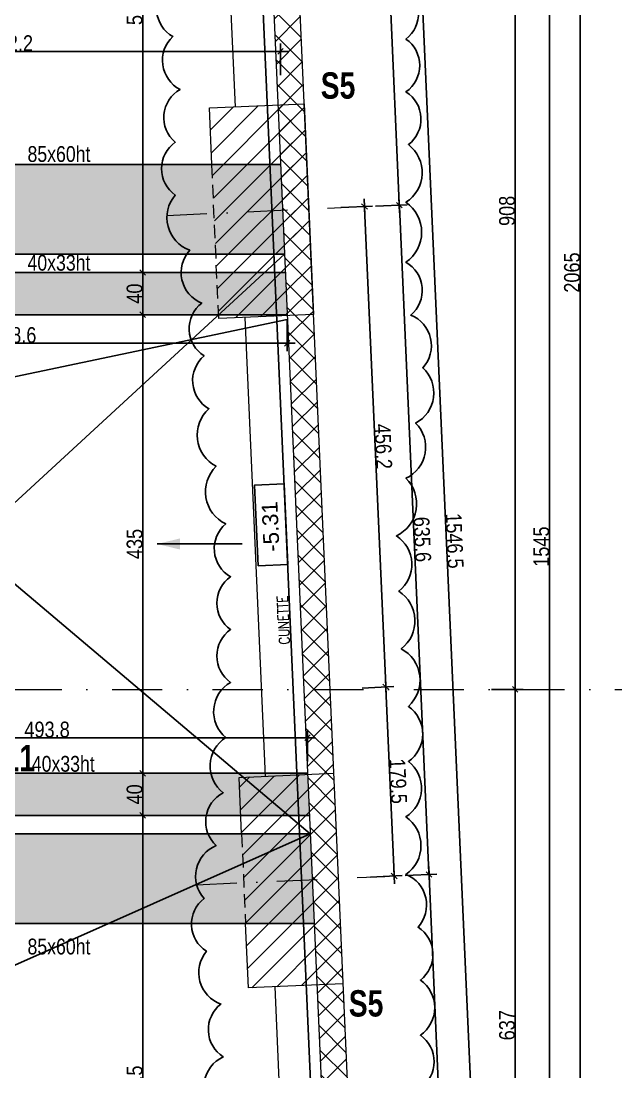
# Model space of a CAD drawing. Header units: centimetres. Extents: x 16433 to 114398, y -50094 to -12305.
# Drawn here: x 58083 to 58652, y -20513 to -19516 of the extents above; entities that cross this region are included whole.
import ezdxf
from ezdxf.enums import TextEntityAlignment as Align

# ---------------------------------------------------------------- set-up
doc = ezdxf.new("R2010")
doc.units = ezdxf.units.CM
doc.header["$LTSCALE"] = 0.5
for name, pattern in [('CACHEX2', [19.05, 12.7, -6.35]), ('TIRETPT2', [12.7, 6.35, -3.175, 0, -3.175]), ('TIRETPTX2', [50.8, 25.4, -12.7, 0, -12.7])]:
    doc.linetypes.add(name, pattern=pattern)
doc.layers.get('DEFPOINTS').update_dxf_attribs({"linetype": 'CONTINUOUS'})
for name, color, linetype in [('01_cote_gen', 4, 'CONTINUOUS'), ('01_linteaux', 2, 'CONTINUOUS'), ('01_poch_BN', 9, 'CONTINUOUS'), ('01_poch_murs', 253, 'CONTINUOUS'), ('01_poch_Semelles', 253, 'CONTINUOUS'), ('01_texte', 230, 'CONTINUOUS'), ('AA_COTES', 2, 'CONTINUOUS')]:
    doc.layers.add(name, color=color, linetype=linetype)
for name, color, linetype, lineweight in [('01_murs_coup', 5, 'CONTINUOUS', 60), ('01_sem', 42, 'CONTINUOUS', 15), ('01_tram_axes', 2, 'TIRETPTX2', 9)]:
    doc.layers.add(name, color=color, linetype=linetype, lineweight=lineweight)
doc.styles.add('ARIAL', font='arial.ttf')
doc.styles.add('impact', font='impact.ttf')
doc.styles.add('MATTE_TXT', font='arial.ttf')
doc.styles.add('SIMPLEX1', font='SIMPLEX.shx', dxfattribs={"width": 0.8, "height": 10})
doc.styles.add('STYLE2', font='ARIALN.TTF')
doc.dimstyles.new('JB50', dxfattribs={"dimscale": 0.1, "dimtxt": 150, "dimasz": 15, "dimexe": 0.1, "dimexo": 0.1, "dimgap": 0.09, "dimtad": 1, "dimdec": 1, "dimdsep": 46, "dimtxsty": 'STYLE2', "dimblk1": 'BOND_G', "dimblk2": 'BOND_D', "dimsah": 1, "dimcen": 1.5, "dimdle": 0.01, "dimse1": 1, "dimse2": 1, "dimclrd": 4, "dimclre": 2, "dimclrt": 6, "dimazin": 2, "dimtfac": 2.333333, "dimtdec": 1, "dimtix": 1, "dimtmove": 2, "dimatfit": 3, "dimldrblk": 'BOND_G', "dimfxl": 1, "dimtolj": 1, "dimtzin": 0, "dimarcsym": 0})

# ---------------------------------------------------------------- blocks, each defined once
blk = doc.blocks.new('BOND_G')
at = {"layer": 'AA_COTES', "color": 0}
for p, q in [((0, -5), (0, 15)), ((5, 0), (-5, 0)), ((1.77, 1.77), (-1.77, -1.77))]:
    blk.add_line(p, q, dxfattribs=at)
blk = doc.blocks.new('BOND_D')
at = {"layer": 'AA_COTES', "color": 0}
for p, q in [((5, 0), (-5, 0)), ((-1.77, -1.77), (1.77, 1.77)), ((0, 5), (0, -15))]:
    blk.add_line(p, q, dxfattribs=at)
blk = doc.blocks.new('*D974')
at = {"layer": '01_cote_gen', "color": 4, "lineweight": -2, "transparency": 16777216}
blk.add_line((58428.71, -20148.88), (58436.53, -20325.17), dxfattribs=at)
at = {"layer": 'DEFPOINTS', "color": 0, "transparency": 16777216}
for p in [(58375.84, -20149.72), (58436.59, -20326.67), (58383.79, -20329.01)]:
    blk.add_point(p, dxfattribs=at)
at = {"layer": '01_cote_gen', "color": 4, "lineweight": -2, "transparency": 16777216, "xscale": 1.5, "yscale": 1.5, "zscale": 1.5}
for name, p, rotation in [('BOND_G', (58428.65, -20147.38), 92.5388837530388), ('BOND_D', (58436.59, -20326.67), 272.5388837530389)]:
    blk.add_blockref(name, p, dxfattribs=dict(at, rotation=rotation))
at = {"layer": '01_cote_gen', "color": 6, "transparency": 16777216, "insert": (58440.28, -20236.69), "char_height": 15, "attachment_point": 5, "rotation": 272.53888, "style": 'STYLE2'}
blk.add_mtext('\\A1;179.5', dxfattribs=at)
blk = doc.blocks.new('*D975')
at = {"layer": '01_cote_gen', "color": 4, "lineweight": -2, "transparency": 16777216}
blk.add_line((58408.5, -19693.16), (58428.58, -20145.88), dxfattribs=at)
at = {"layer": 'DEFPOINTS', "color": 0, "transparency": 16777216}
for p in [(58355.63, -19694.01), (58428.65, -20147.38), (58375.84, -20149.72)]:
    blk.add_point(p, dxfattribs=at)
at = {"layer": '01_cote_gen', "color": 4, "lineweight": -2, "transparency": 16777216, "xscale": 1.5, "yscale": 1.5, "zscale": 1.5}
for name, p, rotation in [('BOND_G', (58408.44, -19691.67), 92.53887108348788), ('BOND_D', (58428.65, -20147.38), 272.5388710834878)]:
    blk.add_blockref(name, p, dxfattribs=dict(at, rotation=rotation))
at = {"layer": '01_cote_gen', "color": 6, "transparency": 16777216, "insert": (58426.2, -19919.19), "char_height": 15, "attachment_point": 5, "rotation": 272.53887, "style": 'STYLE2'}
blk.add_mtext('\\A1;456.2', dxfattribs=at)
blk = doc.blocks.new('*D976')
at = {"layer": '01_cote_gen', "color": 4, "lineweight": -2, "transparency": 16777216}
blk.add_line((58441.46, -19691.7), (58469.48, -20323.71), dxfattribs=at)
at = {"layer": 'DEFPOINTS', "color": 0, "transparency": 16777216}
for p in [(58355.63, -19694.01), (58469.55, -20325.21), (58383.79, -20329.01)]:
    blk.add_point(p, dxfattribs=at)
at = {"layer": '01_cote_gen', "color": 4, "lineweight": -2, "transparency": 16777216, "xscale": 1.5, "yscale": 1.5, "zscale": 1.5}
for name, p, rotation in [('BOND_G', (58441.39, -19690.21), 92.53888375303768), ('BOND_D', (58469.55, -20325.21), 272.5388837530377)]:
    blk.add_blockref(name, p, dxfattribs=dict(at, rotation=rotation))
at = {"layer": '01_cote_gen', "color": 6, "transparency": 16777216, "insert": (58463.13, -20007.37), "char_height": 15, "attachment_point": 5, "rotation": 272.53888, "style": 'STYLE2'}
blk.add_mtext('\\A1;635.6', dxfattribs=at)
blk = doc.blocks.new('*D977')
at = {"layer": '01_cote_gen', "color": 4, "lineweight": -2, "transparency": 16777216}
blk.add_line((58421.41, -19239.43), (58441.33, -19688.71), dxfattribs=at)
at = {"layer": 'DEFPOINTS', "color": 0, "transparency": 16777216}
for p in [(58335.58, -19241.73), (58355.63, -19694.01), (58441.39, -19690.21)]:
    blk.add_point(p, dxfattribs=at)
at = {"layer": '01_cote_gen', "color": 4, "lineweight": -2, "transparency": 16777216, "xscale": 1.5, "yscale": 1.5, "zscale": 1.5}
for name, p, rotation in [('BOND_G', (58421.34, -19237.93), 92.53889651896847), ('BOND_D', (58441.39, -19690.21), 272.5388965189684)]:
    blk.add_blockref(name, p, dxfattribs=dict(at, rotation=rotation))
at = {"layer": '01_cote_gen', "color": 6, "transparency": 16777216, "insert": (58439.03, -19463.73), "char_height": 15, "attachment_point": 5, "rotation": 272.5389, "style": 'STYLE2'}
blk.add_mtext('\\A1;452.7', dxfattribs=at)
blk = doc.blocks.new('*D978')
at = {"layer": '01_cote_gen', "color": 4, "lineweight": -2, "transparency": 16777216}
blk.add_line((58469.62, -20326.7), (58489.78, -20781.42), dxfattribs=at)
at = {"layer": 'DEFPOINTS', "color": 0, "transparency": 16777216}
for p in [(58383.79, -20329.01), (58489.85, -20782.92), (58404.09, -20786.72)]:
    blk.add_point(p, dxfattribs=at)
at = {"layer": '01_cote_gen', "color": 4, "lineweight": -2, "transparency": 16777216, "xscale": 1.5, "yscale": 1.5, "zscale": 1.5}
for name, p, rotation in [('BOND_G', (58469.55, -20325.21), 92.53888375313946), ('BOND_D', (58489.85, -20782.92), 272.5388837531395)]:
    blk.add_blockref(name, p, dxfattribs=dict(at, rotation=rotation))
at = {"layer": '01_cote_gen', "color": 6, "transparency": 16777216, "insert": (58487.36, -20553.72), "char_height": 15, "attachment_point": 5, "rotation": 272.53888, "style": 'STYLE2'}
blk.add_mtext('\\A1;458.2', dxfattribs=at)
blk = doc.blocks.new('*D979')
at = {"layer": '01_cote_gen', "color": 4, "lineweight": -2, "transparency": 16777216}
blk.add_line((58451.88, -19238.08), (58520.25, -20780.07), dxfattribs=at)
at = {"layer": 'DEFPOINTS', "color": 0, "transparency": 16777216}
for p in [(58335.58, -19241.73), (58520.32, -20781.57), (58404.09, -20786.72)]:
    blk.add_point(p, dxfattribs=at)
at = {"layer": '01_cote_gen', "color": 4, "lineweight": -2, "transparency": 16777216, "xscale": 1.5, "yscale": 1.5, "zscale": 1.5}
for name, p, rotation in [('BOND_G', (58451.81, -19236.58), 92.5388837530369), ('BOND_D', (58520.32, -20781.57), 272.5388837530369)]:
    blk.add_blockref(name, p, dxfattribs=dict(at, rotation=rotation))
at = {"layer": '01_cote_gen', "color": 6, "transparency": 16777216, "insert": (58493.73, -20008.73), "char_height": 15, "attachment_point": 5, "rotation": 272.53888, "style": 'STYLE2'}
blk.add_mtext('\\A1;1546.5', dxfattribs=at)
blk = doc.blocks.new('*D980')
at = {"layer": '01_cote_gen', "color": 4, "lineweight": -2, "transparency": 16777216}
blk.add_line((58551.25, -20151.22), (58551.25, -20785.22), dxfattribs=at)
at = {"layer": 'DEFPOINTS', "color": 0, "transparency": 16777216}
for p in [(58568.95, -20149.72), (58404.09, -20786.72), (58551.25, -20786.72)]:
    blk.add_point(p, dxfattribs=at)
at = {"layer": '01_cote_gen', "color": 4, "lineweight": -2, "transparency": 16777216, "xscale": 1.5, "yscale": 1.5, "zscale": 1.5}
for name, p, rotation in [('BOND_G', (58551.25, -20149.72), 90), ('BOND_D', (58551.25, -20786.72), 270)]:
    blk.add_blockref(name, p, dxfattribs=dict(at, rotation=rotation))
at = {"layer": '01_cote_gen', "color": 6, "transparency": 16777216, "insert": (58543.58, -20468.22), "char_height": 15, "attachment_point": 5, "rotation": 90, "style": 'STYLE2'}
blk.add_mtext('\\A1;637', dxfattribs=at)
blk = doc.blocks.new('*D981')
at = {"layer": '01_cote_gen', "color": 4, "lineweight": -2, "transparency": 16777216}
blk.add_line((58551.25, -19243.23), (58551.25, -20148.22), dxfattribs=at)
at = {"layer": 'DEFPOINTS', "color": 0, "transparency": 16777216}
for p in [(58335.58, -19241.73), (58528.75, -20149.72), (58551.25, -20149.72)]:
    blk.add_point(p, dxfattribs=at)
at = {"layer": '01_cote_gen', "color": 4, "lineweight": -2, "transparency": 16777216, "xscale": 1.5, "yscale": 1.5, "zscale": 1.5}
for name, p, rotation in [('BOND_G', (58551.25, -19241.73), 90), ('BOND_D', (58551.25, -20149.72), 270)]:
    blk.add_blockref(name, p, dxfattribs=dict(at, rotation=rotation))
at = {"layer": '01_cote_gen', "color": 6, "transparency": 16777216, "insert": (58543.58, -19695.73), "char_height": 15, "attachment_point": 5, "rotation": 90, "style": 'STYLE2'}
blk.add_mtext('\\A1;908', dxfattribs=at)
blk = doc.blocks.new('*D982')
at = {"layer": '01_cote_gen', "color": 4, "lineweight": -2, "transparency": 16777216}
blk.add_line((58583.74, -19243.23), (58583.74, -20785.22), dxfattribs=at)
at = {"layer": 'DEFPOINTS', "color": 0, "transparency": 16777216}
for p in [(58528.75, -19241.73), (58558.75, -20786.72), (58583.74, -20786.72)]:
    blk.add_point(p, dxfattribs=at)
at = {"layer": '01_cote_gen', "color": 4, "lineweight": -2, "transparency": 16777216, "xscale": 1.5, "yscale": 1.5, "zscale": 1.5}
for name, p, rotation in [('BOND_G', (58583.74, -19241.73), 90), ('BOND_D', (58583.74, -20786.72), 270)]:
    blk.add_blockref(name, p, dxfattribs=dict(at, rotation=rotation))
at = {"layer": '01_cote_gen', "color": 6, "transparency": 16777216, "insert": (58576.07, -20014.23), "char_height": 15, "attachment_point": 5, "rotation": 90, "style": 'STYLE2'}
blk.add_mtext('\\A1;1545', dxfattribs=at)
blk = doc.blocks.new('*D998')
at = {"layer": '01_cote_gen', "color": 4, "lineweight": -2, "transparency": 16777216}
blk.add_line((58198.14, -19243.23), (58198.14, -19752.73), dxfattribs=at)
at = {"layer": 'DEFPOINTS', "color": 0, "transparency": 16777216}
for p in [(58175.35, -19241.73), (58175.35, -19754.23), (58198.14, -19754.23)]:
    blk.add_point(p, dxfattribs=at)
at = {"layer": '01_cote_gen', "color": 4, "lineweight": -2, "transparency": 16777216, "xscale": 1.5, "yscale": 1.5, "zscale": 1.5}
for name, p, rotation in [('BOND_G', (58198.14, -19241.73), 90), ('BOND_D', (58198.14, -19754.23), 270)]:
    blk.add_blockref(name, p, dxfattribs=dict(at, rotation=rotation))
at = {"layer": '01_cote_gen', "color": 6, "transparency": 16777216, "insert": (58190.47, -19497.98), "char_height": 15, "attachment_point": 5, "rotation": 90, "style": 'STYLE2'}
blk.add_mtext('\\A1;512.5', dxfattribs=at)
blk = doc.blocks.new('*D999')
at = {"layer": '01_cote_gen', "color": 4, "lineweight": -2, "transparency": 16777216}
blk.add_line((58198.14, -19755.73), (58198.14, -19792.73), dxfattribs=at)
at = {"layer": 'DEFPOINTS', "color": 0, "transparency": 16777216}
for p in [(58190.64, -19754.23), (58184.27, -19794.23), (58198.14, -19794.23)]:
    blk.add_point(p, dxfattribs=at)
at = {"layer": '01_cote_gen', "color": 4, "lineweight": -2, "transparency": 16777216, "xscale": 1.5, "yscale": 1.5, "zscale": 1.5}
for name, p, rotation in [('BOND_G', (58198.14, -19754.23), 90), ('BOND_D', (58198.14, -19794.23), 270)]:
    blk.add_blockref(name, p, dxfattribs=dict(at, rotation=rotation))
at = {"layer": '01_cote_gen', "color": 6, "transparency": 16777216, "insert": (58190.47, -19774.23), "char_height": 15, "attachment_point": 5, "rotation": 90, "style": 'STYLE2'}
blk.add_mtext('\\A1;40', dxfattribs=at)
blk = doc.blocks.new('*D1000')
at = {"layer": '01_cote_gen', "color": 4, "lineweight": -2, "transparency": 16777216}
blk.add_line((58198.14, -19795.73), (58198.14, -20227.73), dxfattribs=at)
at = {"layer": 'DEFPOINTS', "color": 0, "transparency": 16777216}
for p in [(58156.98, -19794.23), (58156.98, -20229.23), (58198.14, -20229.23)]:
    blk.add_point(p, dxfattribs=at)
at = {"layer": '01_cote_gen', "color": 4, "lineweight": -2, "transparency": 16777216, "xscale": 1.5, "yscale": 1.5, "zscale": 1.5}
for name, p, rotation in [('BOND_G', (58198.14, -19794.23), 90), ('BOND_D', (58198.14, -20229.23), 270)]:
    blk.add_blockref(name, p, dxfattribs=dict(at, rotation=rotation))
at = {"layer": '01_cote_gen', "color": 6, "transparency": 16777216, "insert": (58190.47, -20011.73), "char_height": 15, "attachment_point": 5, "rotation": 90, "style": 'STYLE2'}
blk.add_mtext('\\A1;435', dxfattribs=at)
blk = doc.blocks.new('*D1001')
at = {"layer": '01_cote_gen', "color": 4, "lineweight": -2, "transparency": 16777216}
blk.add_line((58198.14, -20230.73), (58198.14, -20267.73), dxfattribs=at)
at = {"layer": 'DEFPOINTS', "color": 0, "transparency": 16777216}
for p in [(58154.37, -20229.23), (58154.37, -20269.23), (58198.14, -20269.23)]:
    blk.add_point(p, dxfattribs=at)
at = {"layer": '01_cote_gen', "color": 4, "lineweight": -2, "transparency": 16777216, "xscale": 1.5, "yscale": 1.5, "zscale": 1.5}
for name, p, rotation in [('BOND_G', (58198.14, -20229.23), 90), ('BOND_D', (58198.14, -20269.23), 270)]:
    blk.add_blockref(name, p, dxfattribs=dict(at, rotation=rotation))
at = {"layer": '01_cote_gen', "color": 6, "transparency": 16777216, "insert": (58190.47, -20249.23), "char_height": 15, "attachment_point": 5, "rotation": 90, "style": 'STYLE2'}
blk.add_mtext('\\A1;40', dxfattribs=at)
blk = doc.blocks.new('*D1002')
at = {"layer": '01_cote_gen', "color": 4, "lineweight": -2, "transparency": 16777216}
blk.add_line((58198.14, -20270.73), (58198.14, -20785.23), dxfattribs=at)
at = {"layer": 'DEFPOINTS', "color": 0, "transparency": 16777216}
for p in [(58138.36, -20269.23), (58198.14, -20786.73), (58217.45, -20786.73)]:
    blk.add_point(p, dxfattribs=at)
at = {"layer": '01_cote_gen', "color": 4, "lineweight": -2, "transparency": 16777216, "xscale": 1.5, "yscale": 1.5, "zscale": 1.5}
for name, p, rotation in [('BOND_G', (58198.14, -20269.23), 90), ('BOND_D', (58198.14, -20786.73), 270)]:
    blk.add_blockref(name, p, dxfattribs=dict(at, rotation=rotation))
at = {"layer": '01_cote_gen', "color": 6, "transparency": 16777216, "insert": (58190.47, -20527.98), "char_height": 15, "attachment_point": 5, "rotation": 90, "style": 'STYLE2'}
blk.add_mtext('\\A1;517.5', dxfattribs=at)
blk = doc.blocks.new('*D1009')
at = {"layer": '01_cote_gen', "color": 4, "lineweight": -2, "transparency": 16777216}
blk.add_line((57818.03, -19544.44), (58327.23, -19544.44), dxfattribs=at)
at = {"layer": 'DEFPOINTS', "color": 0, "transparency": 16777216}
for p in [(58328.73, -19544.44), (57816.53, -19551.94), (58328.73, -19626.97)]:
    blk.add_point(p, dxfattribs=at)
at = {"layer": '01_cote_gen', "color": 4, "lineweight": -2, "transparency": 16777216, "xscale": 1.5, "yscale": 1.5, "zscale": 1.5, "rotation": 180}
blk.add_blockref('BOND_G', (57816.53, -19544.44), dxfattribs=at)
at = {"layer": '01_cote_gen', "color": 4, "lineweight": -2, "transparency": 16777216, "xscale": 1.5, "yscale": 1.5, "zscale": 1.5}
blk.add_blockref('BOND_D', (58328.73, -19544.44), dxfattribs=at)
at = {"layer": '01_cote_gen', "color": 6, "transparency": 16777216, "insert": (58072.63, -19536.77), "char_height": 15, "attachment_point": 5, "style": 'STYLE2'}
blk.add_mtext('\\A1;512.2', dxfattribs=at)
blk = doc.blocks.new('*D1019')
at = {"layer": '01_cote_gen', "color": 4, "lineweight": -2, "transparency": 16777216}
blk.add_line((57862.03, -20195.52), (58352.84, -20195.52), dxfattribs=at)
at = {"layer": 'DEFPOINTS', "color": 0, "transparency": 16777216}
for p in [(58354.34, -20195.52), (58354.34, -20214.57), (57860.53, -20272.92)]:
    blk.add_point(p, dxfattribs=at)
at = {"layer": '01_cote_gen', "color": 4, "lineweight": -2, "transparency": 16777216, "xscale": 1.5, "yscale": 1.5, "zscale": 1.5, "rotation": 180}
blk.add_blockref('BOND_G', (57860.53, -20195.52), dxfattribs=at)
at = {"layer": '01_cote_gen', "color": 4, "lineweight": -2, "transparency": 16777216, "xscale": 1.5, "yscale": 1.5, "zscale": 1.5}
blk.add_blockref('BOND_D', (58354.34, -20195.52), dxfattribs=at)
at = {"layer": '01_cote_gen', "color": 6, "transparency": 16777216, "insert": (58107.44, -20187.85), "char_height": 15, "attachment_point": 5, "style": 'STYLE2'}
blk.add_mtext('\\A1;493.8', dxfattribs=at)
blk = doc.blocks.new('*D1020')
at = {"layer": '01_cote_gen', "color": 4, "lineweight": -2, "transparency": 16777216}
blk.add_line((58333.59, -19821.29), (57818.03, -19821.29), dxfattribs=at)
at = {"layer": 'DEFPOINTS', "color": 0, "transparency": 16777216}
for p in [(57816.53, -19736.73), (58335.09, -19795.02), (57816.53, -19821.29)]:
    blk.add_point(p, dxfattribs=at)
at = {"layer": '01_cote_gen', "color": 4, "lineweight": -2, "transparency": 16777216, "xscale": 1.5, "yscale": 1.5, "zscale": 1.5, "rotation": 180}
blk.add_blockref('BOND_D', (57816.53, -19821.29), dxfattribs=at)
at = {"layer": '01_cote_gen', "color": 4, "lineweight": -2, "transparency": 16777216, "xscale": 1.5, "yscale": 1.5, "zscale": 1.5}
blk.add_blockref('BOND_G', (58335.09, -19821.29), dxfattribs=at)
at = {"layer": '01_cote_gen', "color": 6, "transparency": 16777216, "insert": (58075.81, -19813.62), "char_height": 15, "attachment_point": 5, "style": 'STYLE2'}
blk.add_mtext('\\A1;518.6', dxfattribs=at)
blk = doc.blocks.new('*D1045')
at = {"layer": '01_cote_gen', "color": 4, "lineweight": -2, "transparency": 16777216}
blk.add_line((58612.84, -18723.23), (58612.84, -20785.22), dxfattribs=at)
at = {"layer": 'DEFPOINTS', "color": 0, "transparency": 16777216}
for p in [(58561.24, -18721.73), (58528.75, -20786.72), (58612.84, -20786.72)]:
    blk.add_point(p, dxfattribs=at)
at = {"layer": '01_cote_gen', "color": 4, "lineweight": -2, "transparency": 16777216, "xscale": 1.5, "yscale": 1.5, "zscale": 1.5}
for name, p, rotation in [('BOND_G', (58612.84, -18721.73), 90), ('BOND_D', (58612.84, -20786.72), 270)]:
    blk.add_blockref(name, p, dxfattribs=dict(at, rotation=rotation))
at = {"layer": '01_cote_gen', "color": 6, "transparency": 16777216, "insert": (58605.17, -19754.23), "char_height": 15, "attachment_point": 5, "rotation": 90, "style": 'STYLE2'}
blk.add_mtext('\\A1;2065', dxfattribs=at)

msp = doc.modelspace()

# ---------------------------------------------------------------- hatches: boundary and pattern name
at = {"layer": '01_poch_BN'}
h = msp.add_hatch(color=256, dxfattribs=at)
h.dxf.hatch_style = 1
h.paths.add_polyline_path([(58328.735, -19651.727), (57816.533, -19651.731), (57816.533, -19736.727), (58332.504, -19736.727)])
h.paths.add_polyline_path([(58333.28, -19754.229), (57805.533, -19754.229), (57805.533, -19794.229), (58335.054, -19794.229)])
h = msp.add_hatch(color=256, dxfattribs=at)
h.dxf.hatch_style = 1
h.paths.add_polyline_path([(57497.532, -20229.229), (57235.532, -20229.229), (57235.532, -20269.229), (57486.532, -20269.229), (57486.532, -20261.731), (57497.532, -20261.731)])
h.paths.add_polyline_path([(57849.532, -20229.229), (57497.532, -20229.229), (57497.532, -20261.731), (57508.532, -20261.731), (57508.532, -20269.229), (57849.532, -20269.229)])
h.paths.add_polyline_path([(58354.342, -20229.229), (57849.532, -20229.229), (57849.532, -20269.229), (58356.116, -20269.229)])
h.paths.add_polyline_path([(58356.892, -20286.731), (57861.381, -20286.731), (57860.532, -20287.58), (57860.532, -20371.727), (58360.661, -20371.727)])
at = {"layer": '01_poch_murs'}
h = msp.add_hatch(dxfattribs=at)
h.set_pattern_fill('ANSI37', color=256, scale=5)
h.paths.add_polyline_path([(58335.58, -19241.731), (58310.556, -19241.731), (58311.443, -19261.731), (58350.817, -20149.725), (58375.842, -20149.725)])
h.paths.add_polyline_path([(58375.842, -20149.725), (58350.817, -20149.725), (58378.175, -20766.724), (58379.062, -20786.724), (58404.087, -20786.724)])
at = {"layer": '01_poch_Semelles', "linetype": 'CACHEX2', "ltscale": 2}
h = msp.add_hatch(dxfattribs=at)
h.set_pattern_fill('ANSI31', color=256, scale=5)
h.paths.add_polyline_path([(58316.239, -19595.656), (58261.293, -19598.093), (58263.672, -19651.728), (58318.726, -19651.727)])
h.paths.add_polyline_path([(58326.23, -19595.213), (58316.239, -19595.656), (58318.726, -19651.727), (58328.735, -19651.727)])
h.paths.add_polyline_path([(58351.205, -19594.106), (58326.23, -19595.213), (58328.735, -19651.727), (58330.659, -19695.115), (58355.635, -19694.008)])
h.paths.add_polyline_path([(58318.726, -19651.727), (58263.672, -19651.728), (58265.723, -19697.994), (58320.669, -19695.558)])
h.paths.add_polyline_path([(58328.735, -19651.727), (58318.726, -19651.727), (58320.669, -19695.558), (58330.659, -19695.115)])
h.paths.add_polyline_path([(58320.669, -19695.558), (58265.723, -19697.994), (58267.441, -19736.727), (58322.495, -19736.727)])
h.paths.add_polyline_path([(58322.887, -19745.588), (58320.669, -19695.558), (58330.659, -19695.115), (58332.504, -19736.727), (58332.502, -19736.727)])
h.paths.add_polyline_path([(58355.635, -19694.008), (58330.659, -19695.115), (58332.504, -19736.727), (58335.089, -19795.017), (58360.064, -19793.91)])
h.paths.add_polyline_path([(58332.502, -19736.727), (58322.495, -19736.727), (58322.887, -19745.588)], flags=17)
h.paths.add_polyline_path([(58322.887, -19745.588), (58322.495, -19736.727), (58267.441, -19736.727), (58268.217, -19754.229), (58313.51, -19754.229)])
h.paths.add_polyline_path([(58332.504, -19736.727), (58332.502, -19736.727), (58322.887, -19745.588), (58323.271, -19754.229), (58333.28, -19754.229)])
h.paths.add_polyline_path([(58322.887, -19745.588), (58313.51, -19754.229), (58323.271, -19754.229)])
h.paths.add_polyline_path([(58323.271, -19754.229), (58313.51, -19754.229), (58270.104, -19794.229), (58325.044, -19794.229)])
h.paths.add_polyline_path([(58313.51, -19754.229), (58268.217, -19754.229), (58269.99, -19794.229), (58270.104, -19794.229)])
h.paths.add_polyline_path([(58333.28, -19754.229), (58323.271, -19754.229), (58325.044, -19794.229), (58335.054, -19794.229)])
h.paths.add_polyline_path([(58325.099, -19795.46), (58325.044, -19794.229), (58270.104, -19794.229), (58269.995, -19794.33), (58270.153, -19797.896)])
h = msp.add_hatch(dxfattribs=at)
h.set_pattern_fill('ANSI31', color=256, scale=5)
h.paths.add_polyline_path([(58293.283, -20232.923), (58289.45, -20233.093), (58291.052, -20269.229), (58336.201, -20269.229)])
h.paths.add_polyline_path([(58344.396, -20230.656), (58293.283, -20232.923), (58336.201, -20269.229), (58346.106, -20269.229)])
h.paths.add_polyline_path([(58354.386, -20230.213), (58344.396, -20230.656), (58346.106, -20269.229), (58356.116, -20269.229)])
h.paths.add_polyline_path([(58379.361, -20229.106), (58354.386, -20230.213), (58356.116, -20269.229), (58358.816, -20330.115), (58383.791, -20329.008)], flags=17)
h.paths.add_polyline_path([(58356.89, -20286.731), (58347.076, -20291.09), (58346.492, -20277.935), (58336.201, -20269.229), (58356.116, -20269.229), (58356.892, -20286.733)])
h.paths.add_polyline_path([(58346.492, -20277.935), (58346.882, -20286.731), (58356.89, -20286.731)], flags=17)
h.paths.add_polyline_path([(58346.492, -20277.935), (58336.201, -20269.229), (58291.052, -20269.229), (58291.828, -20286.731), (58346.882, -20286.731)])
h.paths.add_polyline_path([(58347.076, -20291.09), (58346.882, -20286.731), (58291.828, -20286.731), (58293.085, -20315.068)])
h.paths.add_polyline_path([(58347.076, -20291.09), (58293.085, -20315.068), (58293.88, -20332.994), (58348.826, -20330.558)])
h.paths.add_polyline_path([(58356.892, -20286.733), (58356.89, -20286.731), (58347.076, -20291.09), (58348.826, -20330.558), (58358.816, -20330.115)])
h.paths.add_polyline_path([(58379.361, -20229.106), (58354.386, -20230.213), (58356.116, -20269.229), (58356.892, -20286.733), (58358.816, -20330.115), (58383.791, -20329.008)], flags=17)
h.paths.add_polyline_path([(58383.791, -20329.008), (58358.816, -20330.115), (58363.245, -20430.017), (58388.221, -20428.91)])
h.paths.add_polyline_path([(58358.816, -20330.115), (58348.826, -20330.558), (58350.651, -20371.727), (58360.661, -20371.727)])
h.paths.add_polyline_path([(58360.661, -20371.727), (58350.651, -20371.727), (58353.255, -20430.46), (58363.245, -20430.017)])
h.paths.add_polyline_path([(58350.651, -20371.727), (58295.597, -20371.727), (58298.31, -20432.896), (58353.255, -20430.46)])
h.paths.add_polyline_path([(58348.826, -20330.558), (58293.88, -20332.994), (58295.597, -20371.727), (58350.651, -20371.727)])
h = msp.add_hatch(dxfattribs=at)
h.set_pattern_fill('ANSI31', color=256, scale=5)
h.paths.add_polyline_path([(58379.361, -20229.106), (58354.386, -20230.213), (58358.816, -20330.115), (58383.791, -20329.008)])

# ---------------------------------------------------------------- linework, layer by layer
at = {"layer": '01_linteaux'}
for p, q in [((57816.533, -19651.731), (58328.733, -19651.727)), ((57816.533, -19736.727), (58332.502, -19736.727)), ((58333.278, -19754.229), (56307.533, -19754.229)), ((58335.052, -19794.229), (56307.533, -19794.229)), ((57235.532, -20229.229), (58354.34, -20229.229)), ((57508.532, -20269.229), (58356.116, -20269.229)), ((57860.532, -20286.731), (58356.89, -20286.731)), ((57860.532, -20371.727), (58360.659, -20371.727))]:
    msp.add_line(p, q, dxfattribs=at)
at = {"layer": '01_murs_coup', "linetype": 'Continuous', "lineweight": 0}
for p, q in [((58404.087, -20786.724), (58335.58, -19241.731)), ((58311.443, -19261.731), (58378.175, -20766.724))]:
    msp.add_line(p, q, dxfattribs=at)
at = {"layer": '01_murs_coup', "linetype": 'TIRETPT2', "lineweight": 0, "ltscale": 15}
msp.add_line((57215.532, -20149.725), (58652.48, -20149.725), dxfattribs=at)
at = {"layer": '01_poch_murs'}
msp.add_line((57611.624, -19951.027), (58335.089, -19798.786), dxfattribs=at)
at = {"layer": '01_sem', "linetype": 'Continuous', "lineweight": 0}
for p, q in [((58272.879, -19306.731), (58285.749, -19596.985)), ((58314.425, -20231.985), (58295.128, -19796.789)), ((58323.265, -20431.767), (58336.122, -20721.725))]:
    msp.add_line(p, q, dxfattribs=at)
at = {"layer": '01_sem', "linetype": 'CACHEX2', "ltscale": 2}
for p, q in [((58270.153, -19797.896), (58263.672, -19651.728)), ((58291.828, -20286.731), (58295.597, -20371.727))]:
    msp.add_line(p, q, dxfattribs=at)
at = {"layer": '01_sem', "linetype": 'Continuous', "lineweight": 0}
for points in [[(58263.672, -19651.727), (58261.293, -19598.093), (58351.205, -19594.106), (58360.065, -19793.91), (58270.153, -19797.896), (58269.981, -19794.008)], [(58291.828, -20286.731), (58289.45, -20233.093), (58379.361, -20229.106)], [(58388.221, -20428.91), (58298.31, -20432.896), (58295.597, -20371.727)]]:
    msp.add_lwpolyline(points, dxfattribs=at)
at = {"layer": '01_texte'}
for p, q in [((58301.876, -19271.731), (58367.722, -20756.724)), ((58332.502, -19736.727), (58055.454, -19992.035)), ((58211.787, -20011.729), (58292.474, -20011.729)), ((58055.454, -20031.729), (58356.89, -20286.731)), ((58356.89, -20286.731), (57838.632, -20516.896))]:
    msp.add_line(p, q, dxfattribs=at)
for points in [[(58222.132, -19480.347, 0.5205671), (58226.689, -19530.444, 0.5205671), (58226.689, -19530.444, 0.5205671), (58233.525, -19580.542, 0.5205671), (58233.525, -19580.542, 0.5205671), (58228.967, -19630.639, 0.5205671), (58228.967, -19630.639, 0.5205671), (58228.967, -19680.736, 0.5205671), (58228.967, -19680.736, 0.5205671), (58242.639, -19733.111, 0.5205671), (58242.639, -19733.111, 0.5205671), (58254.032, -19783.209, 0.5205671), (58254.032, -19783.209, 0.5205671), (58256.311, -19833.306, 0.5205671), (58256.311, -19833.306, 0.5205671), (58260.868, -19883.403, 0.5205671), (58260.868, -19883.403, 0.5205671), (58267.704, -19938.055, 0.5205671), (58267.704, -19938.055, 0.5205671), (58276.818, -19992.707, 0.5205671), (58276.818, -19992.707, 0.5205671), (58281.376, -20042.804, 0.5205671), (58281.376, -20042.804, 0.5205671), (58281.376, -20092.902, 0.5205671), (58281.376, -20092.902, 0.5205671), (58281.376, -20142.999, 0.5205671), (58281.376, -20142.999, 0.5205671), (58276.818, -20195.374, 0.5205671), (58276.818, -20195.374, 0.5205671), (58274.54, -20247.749, 0.5205671), (58274.54, -20247.749, 0.5205671), (58267.704, -20297.846, 0.5205671), (58267.704, -20297.846, 0.5205671), (58256.311, -20347.943, 0.5205671), (58256.311, -20347.943, 0.5205671), (58258.589, -20398.041, 0.5205671), (58258.589, -20398.041, 0.5205671), (58272.261, -20448.138, 0.5205671), (58272.261, -20448.138, 0.5205671), (58274.54, -20498.236, 0.5205671), (58274.54, -20498.236, 0.5205671), (58265.425, -20550.61, 0.5205671)], [(58461.387, -20527.839, 0.5205671), (58461.387, -20477.741, 0.5205671), (58461.387, -20477.741, 0.5205671), (58461.387, -20425.367, 0.5205671), (58461.387, -20425.367, 0.5205671), (58459.108, -20375.269, 0.5205671), (58459.108, -20375.269, 0.5205671), (58447.715, -20325.172, 0.5205671), (58447.715, -20325.172, 0.5205671), (58447.715, -20270.52, 0.5205671), (58447.715, -20270.52, 0.5205671), (58449.993, -20218.145, 0.5205671), (58449.993, -20218.145, 0.5205671), (58449.993, -20165.771, 0.5205671), (58449.993, -20165.771, 0.5205671), (58443.158, -20111.119, 0.5205671), (58443.158, -20111.119, 0.5205671), (58440.879, -20056.467, 0.5205671), (58440.879, -20056.467, 0.5205671), (58438.6, -20004.093, 0.5205671), (58438.6, -20004.093, 0.5205671), (58447.715, -19949.441, 0.5205671), (58447.715, -19949.441, 0.5205671), (58456.829, -19897.066, 0.5205671), (58456.829, -19897.066, 0.5205671), (58463.665, -19844.692, 0.5205671), (58463.665, -19844.692, 0.5205671), (58452.272, -19794.594, 0.5205671), (58452.272, -19794.594, 0.5205671), (58447.715, -19744.497, 0.5205671), (58447.715, -19744.497, 0.5205671), (58447.715, -19687.568, 0.5205671), (58447.715, -19687.568, 0.5205671), (58449.993, -19632.916, 0.5205671), (58449.993, -19632.916, 0.5205671), (58447.715, -19582.819, 0.5205671), (58447.715, -19582.819, 0.5205671), (58447.715, -19532.721, 0.5205671), (58447.715, -19532.721, 0.5205671), (58445.436, -19482.624, 0.5205671)]]:
    msp.add_lwpolyline(points, format="xyb", dxfattribs=at)
msp.add_lwpolyline([(58307.483, -20032.438), (58304.091, -19955.936), (58332.159, -19954.691), (58335.551, -20031.193)], close=True, dxfattribs=at)
for points in [[(58211.787, -20011.729), (58233.486, -20006.472), (58233.486, -20011.729)], [(58211.787, -20011.729), (58233.486, -20016.986), (58233.486, -20011.729)]]:
    msp.add_solid(points, dxfattribs=at)
at = {"layer": '01_tram_axes', "linetype": 'TIRETPTX2', "ltscale": 3}
for p, q in [((58220.976, -19699.979), (58399.572, -19692.059)), ((58249.133, -20334.979), (58427.729, -20327.059))]:
    msp.add_line(p, q, dxfattribs=at)

# ---------------------------------------------------------------- texts
at = {"layer": '01_texte', "style": 'impact'}
for s, p in [('S5', (58366.897, -19589.325)), ('Lg11', (58033.398, -20227.273)), ('S5', (58393.471, -20459.971))]:
    msp.add_text(s, height=25, dxfattribs=at).set_placement(p)
at = {"layer": '01_texte', "style": 'MATTE_TXT', "width": 0.8}
for s, p in [('85x60ht', (58118.718, -19653.808)), ('40x33ht', (58118.719, -19756.951)), ('40x33ht', (58122.82, -20232.262)), ('85x60ht', (58118.718, -20405.587))]:
    msp.add_text(s, height=15, dxfattribs=at).set_placement(p, align=Align.BOTTOM_CENTER)
at = {"layer": '01_texte', "style": 'ARIAL'}
msp.add_text('-5.31', height=15, rotation=92.538884, dxfattribs=at).set_placement((58327.834, -20018.706))
at = {"layer": '01_texte', "style": 'SIMPLEX1', "width": 0.8}
msp.add_text('CUNETTE', height=10, rotation=92.538884, dxfattribs=at).set_placement((58337.601, -20106.793))

# ---------------------------------------------------------------- dimensions: what is measured, and where the dimension line sits
at = {"layer": '01_cote_gen'}
for base, p1, p2, picture, middle in [((58612.84, -20786.724), (58561.236, -18721.727), (58528.748, -20786.724), '*D1045', (58605.172, -19754.226)), ((58198.137, -19754.229), (58175.353, -19241.731), (58175.353, -19754.229), '*D998', (58190.469, -19497.98)), ((58551.248, -20149.725), (58335.58, -19241.731), (58528.748, -20149.725), '*D981', (58543.58, -19695.728)), ((58583.736, -20786.724), (58528.748, -19241.731), (58558.748, -20786.724), '*D982', (58576.068, -20014.228)), ((58198.137, -19794.229), (58190.637, -19754.229), (58184.266, -19794.229), '*D999', (58190.469, -19774.229)), ((58198.137, -20229.229), (58156.975, -19794.229), (58156.975, -20229.229), '*D1000', (58190.469, -20011.729)), ((58551.248, -20786.724), (58568.949, -20149.725), (58404.087, -20786.724), '*D980', (58543.58, -20468.225)), ((58198.137, -20269.229), (58154.373, -20229.229), (58154.373, -20269.229), '*D1001', (58190.469, -20249.229)), ((58198.137, -20786.725), (58138.365, -20269.229), (58217.454, -20786.725), '*D1002', (58190.469, -20527.977))]:
    dim = msp.add_linear_dim(base=base, p1=p1, p2=p2, angle=90, dimstyle='JB50', dxfattribs=at)
    dim.commit()
    dim.dimension.update_dxf_attribs({"geometry": picture, "text_midpoint": middle})
for p1, p2, distance, picture, middle in [((58335.58, -19241.731), (58404.087, -20786.724), 116.347, '*D979', (58493.726, -20008.734)), ((58335.58, -19241.731), (58355.635, -19694.008), 85.843, '*D977', (58439.026, -19463.727)), ((58355.635, -19694.008), (58383.791, -20329.008), 85.843, '*D976', (58463.132, -20007.365)), ((58355.635, -19694.008), (58375.842, -20149.725), 52.856, '*D975', (58426.202, -19919.185)), ((58375.842, -20149.725), (58383.791, -20329.008), 52.856, '*D974', (58440.28, -20236.685)), ((58383.791, -20329.008), (58404.087, -20786.724), 85.843, '*D978', (58487.358, -20553.724))]:
    dim = msp.add_aligned_dim(p1=p1, p2=p2, distance=distance, dimstyle='JB50', dxfattribs=at)
    dim.commit()
    dim.dimension.update_dxf_attribs({"geometry": picture, "text_midpoint": middle})
for base, p1, p2, picture, middle in [((58328.733, -19544.439), (57816.533, -19551.939), (58328.733, -19626.969), '*D1009', (58072.633, -19536.771)), ((57816.533, -19821.286), (58335.089, -19795.017), (57816.533, -19736.727), '*D1020', (58075.811, -19813.618)), ((58354.34, -20195.522), (57860.532, -20272.922), (58354.34, -20214.571), '*D1019', (58107.436, -20187.855))]:
    dim = msp.add_linear_dim(base=base, p1=p1, p2=p2, dimstyle='JB50', dxfattribs=at)
    dim.commit()
    dim.dimension.update_dxf_attribs({"geometry": picture, "text_midpoint": middle})

doc.saveas('drawing.dxf')
